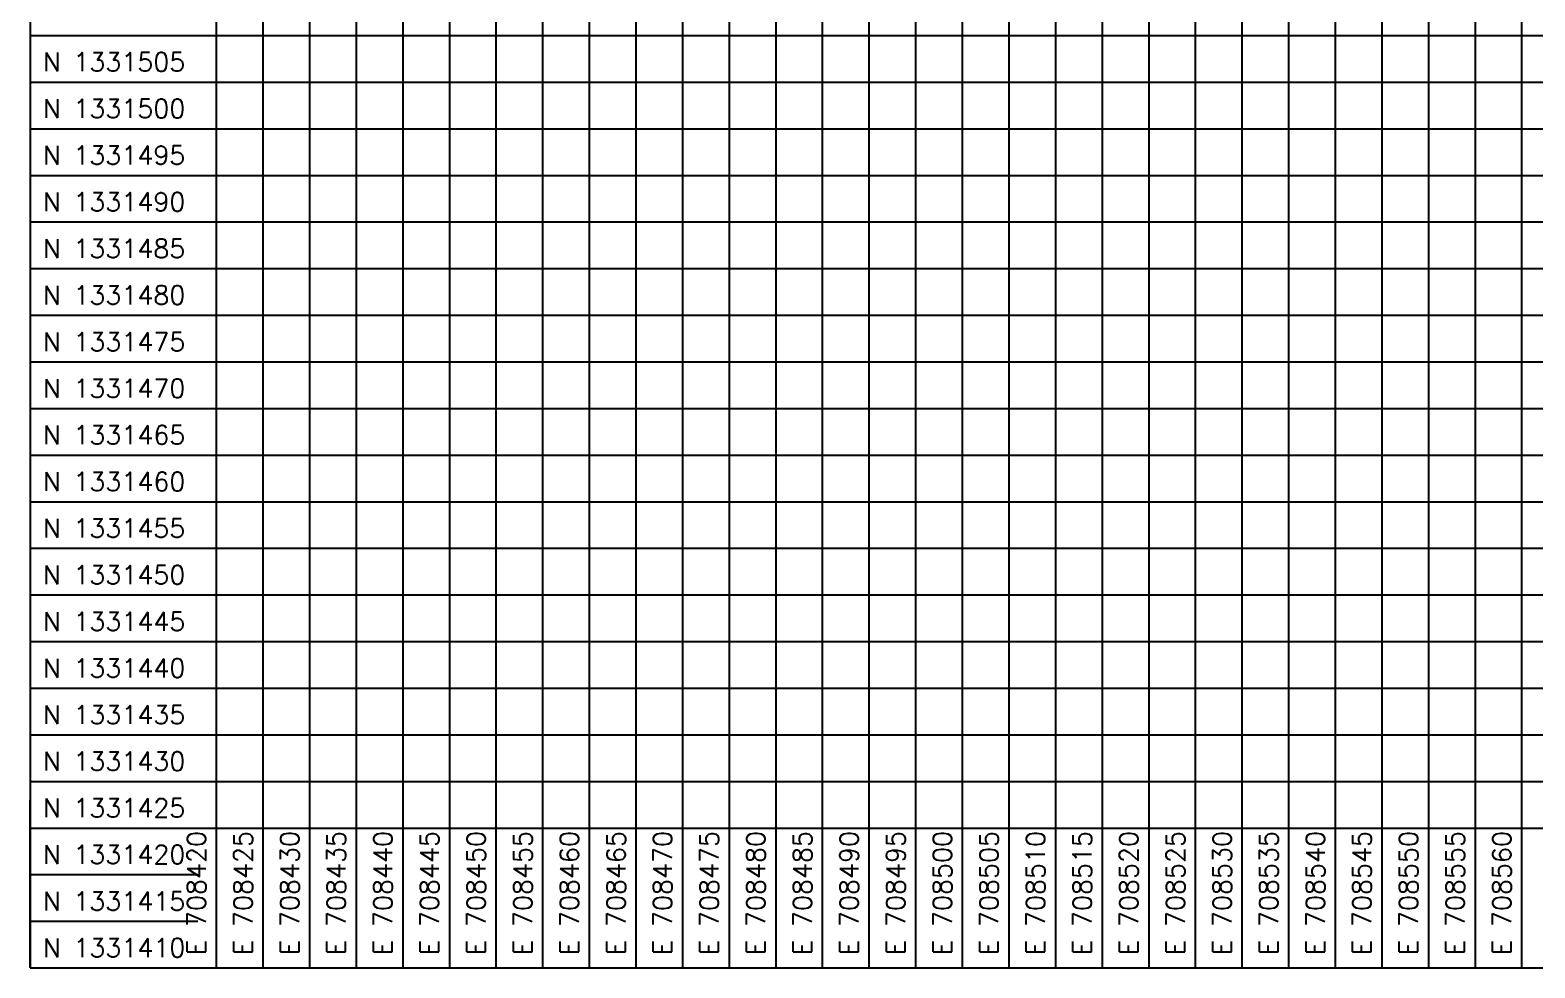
# Model space of a CAD drawing. Header units: millimetres. Extents: x 708400 to 708940, y 1331410 to 1331890.
# Drawn here: x 708400 to 708561.4, y 1331410 to 1331510.6 of the extents above; entities that cross this region are included whole.
import ezdxf
from ezdxf.enums import TextEntityAlignment as Align

# ---------------------------------------------------------------- set-up
doc = ezdxf.new("R2010")
doc.units = ezdxf.units.MM
doc.layers.add('grid', color=4, linetype='Continuous')
doc.styles.add('RS', font='romans.shx', dxfattribs={"height": 5})

msp = doc.modelspace()

# ---------------------------------------------------------------- linework, layer by layer
msp.add_lwpolyline([(708400, 1331410), (708940, 1331410), (708940, 1331890), (708400, 1331890)], close=True)
at = {"layer": 'grid'}
for p, q in [((708420, 1331410), (708420, 1331890)), ((708425, 1331410), (708425, 1331890)), ((708430, 1331410), (708430, 1331890)), ((708435, 1331410), (708435, 1331890)), ((708440, 1331410), (708440, 1331890)), ((708445, 1331410), (708445, 1331890)), ((708450, 1331410), (708450, 1331890)), ((708455, 1331410), (708455, 1331890)), ((708460, 1331410), (708460, 1331890)), ((708465, 1331410), (708465, 1331890)), ((708470, 1331410), (708470, 1331890)), ((708475, 1331410), (708475, 1331890)), ((708480, 1331410), (708480, 1331890)), ((708485, 1331410), (708485, 1331890)), ((708490, 1331410), (708490, 1331890)), ((708495, 1331410), (708495, 1331890)), ((708500, 1331410), (708500, 1331890)), ((708505, 1331410), (708505, 1331890)), ((708510, 1331410), (708510, 1331890)), ((708515, 1331410), (708515, 1331890)), ((708520, 1331410), (708520, 1331890)), ((708525, 1331410), (708525, 1331890)), ((708530, 1331410), (708530, 1331890)), ((708535, 1331410), (708535, 1331890)), ((708540, 1331410), (708540, 1331890)), ((708545, 1331410), (708545, 1331890)), ((708550, 1331410), (708550, 1331890)), ((708555, 1331410), (708555, 1331890)), ((708560, 1331410), (708560, 1331890)), ((708400, 1331510), (708845, 1331510)), ((708400, 1331505), (708845, 1331505)), ((708400, 1331500), (708845, 1331500)), ((708400, 1331495), (708845, 1331495)), ((708400, 1331490), (708845, 1331490)), ((708400, 1331485), (708845, 1331485)), ((708400, 1331480), (708845, 1331480)), ((708400, 1331475), (708845, 1331475)), ((708400, 1331470), (708845, 1331470)), ((708400, 1331465), (708845, 1331465)), ((708400, 1331460), (708845, 1331460)), ((708400, 1331455), (708845, 1331455)), ((708400, 1331450), (708845, 1331450)), ((708400, 1331445), (708845, 1331445)), ((708400, 1331440), (708845, 1331440)), ((708400, 1331435), (708845, 1331435)), ((708400, 1331430), (708845, 1331430)), ((708400, 1331410), (708400, 1331428)), ((708400, 1331425), (708845, 1331425)), ((708400, 1331420), (708418, 1331420)), ((708400, 1331415), (708418, 1331415)), ((708400, 1331410), (708418, 1331410))]:
    msp.add_line(p, q, dxfattribs=at)

# ---------------------------------------------------------------- texts
at = {"layer": 'grid', "style": 'RS'}
for s, p in [('N 1331505', (708401.39, 1331505.56)), ('N 1331500', (708401.39, 1331500.56)), ('N 1331495', (708401.39, 1331495.56)), ('N 1331490', (708401.39, 1331490.56)), ('N 1331485', (708401.39, 1331485.56)), ('N 1331480', (708401.39, 1331480.56)), ('N 1331475', (708401.39, 1331475.56)), ('N 1331470', (708401.39, 1331470.56)), ('N 1331465', (708401.39, 1331465.56)), ('N 1331460', (708401.39, 1331460.56)), ('N 1331455', (708401.39, 1331455.56)), ('N 1331450', (708401.39, 1331450.56)), ('N 1331445', (708401.39, 1331445.56)), ('N 1331440', (708401.39, 1331440.56)), ('N 1331435', (708401.39, 1331435.56)), ('N 1331430', (708401.39, 1331430.56)), ('N 1331425', (708401.39, 1331425.56)), ('N 1331420', (708401.39, 1331420.56)), ('N 1331415', (708401.39, 1331415.56)), ('N 1331410', (708401.39, 1331410.56))]:
    msp.add_text(s, height=2, dxfattribs=at).set_placement(p, align=Align.BOTTOM_LEFT)
for s, p in [('E 708420', (708419.44, 1331411.39)), ('E 708425', (708424.44, 1331411.39)), ('E 708430', (708429.44, 1331411.39)), ('E 708435', (708434.44, 1331411.39)), ('E 708440', (708439.44, 1331411.39)), ('E 708445', (708444.44, 1331411.39)), ('E 708450', (708449.44, 1331411.39)), ('E 708455', (708454.44, 1331411.39)), ('E 708460', (708459.44, 1331411.39)), ('E 708465', (708464.44, 1331411.39)), ('E 708470', (708469.44, 1331411.39)), ('E 708475', (708474.44, 1331411.39)), ('E 708480', (708479.44, 1331411.39)), ('E 708485', (708484.44, 1331411.39)), ('E 708490', (708489.44, 1331411.39)), ('E 708495', (708494.44, 1331411.39)), ('E 708500', (708499.44, 1331411.39)), ('E 708505', (708504.44, 1331411.39)), ('E 708510', (708509.44, 1331411.39)), ('E 708515', (708514.44, 1331411.39)), ('E 708520', (708519.44, 1331411.39)), ('E 708525', (708524.44, 1331411.39)), ('E 708530', (708529.44, 1331411.39)), ('E 708535', (708534.44, 1331411.39)), ('E 708540', (708539.44, 1331411.39)), ('E 708545', (708544.44, 1331411.39)), ('E 708550', (708549.44, 1331411.39)), ('E 708555', (708554.44, 1331411.39)), ('E 708560', (708559.44, 1331411.39))]:
    msp.add_text(s, height=2, rotation=90, dxfattribs=at).set_placement(p, align=Align.BOTTOM_LEFT)

doc.saveas('drawing.dxf')
